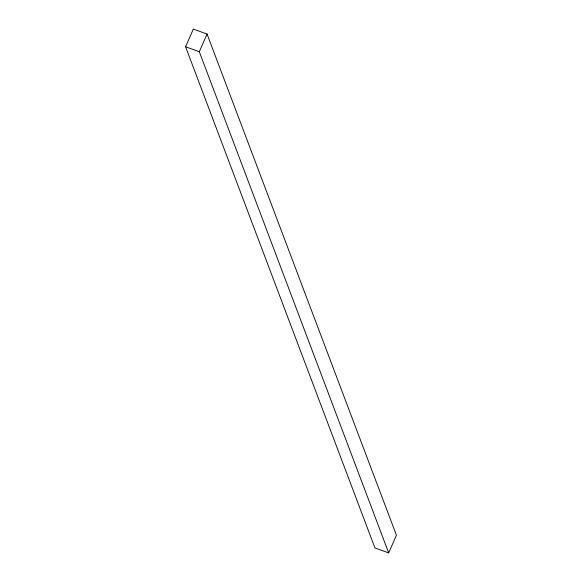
<?xml version="1.0" encoding="UTF-8"?>
<svg xmlns="http://www.w3.org/2000/svg" width="582" height="582" viewBox="0 0 582 582"><rect width="100%" height="100%" fill="white"/><g stroke="black" fill="none" stroke-linecap="round" stroke-linejoin="round"><path stroke-width="0.87" d="M185.578 46.793L193.326 29.1L207.047 34.032L396.422 535.207L388.674 552.9L374.954 547.968L185.578 46.793L199.299 51.725L388.674 552.9M199.299 51.725L207.047 34.032"/></g></svg>
